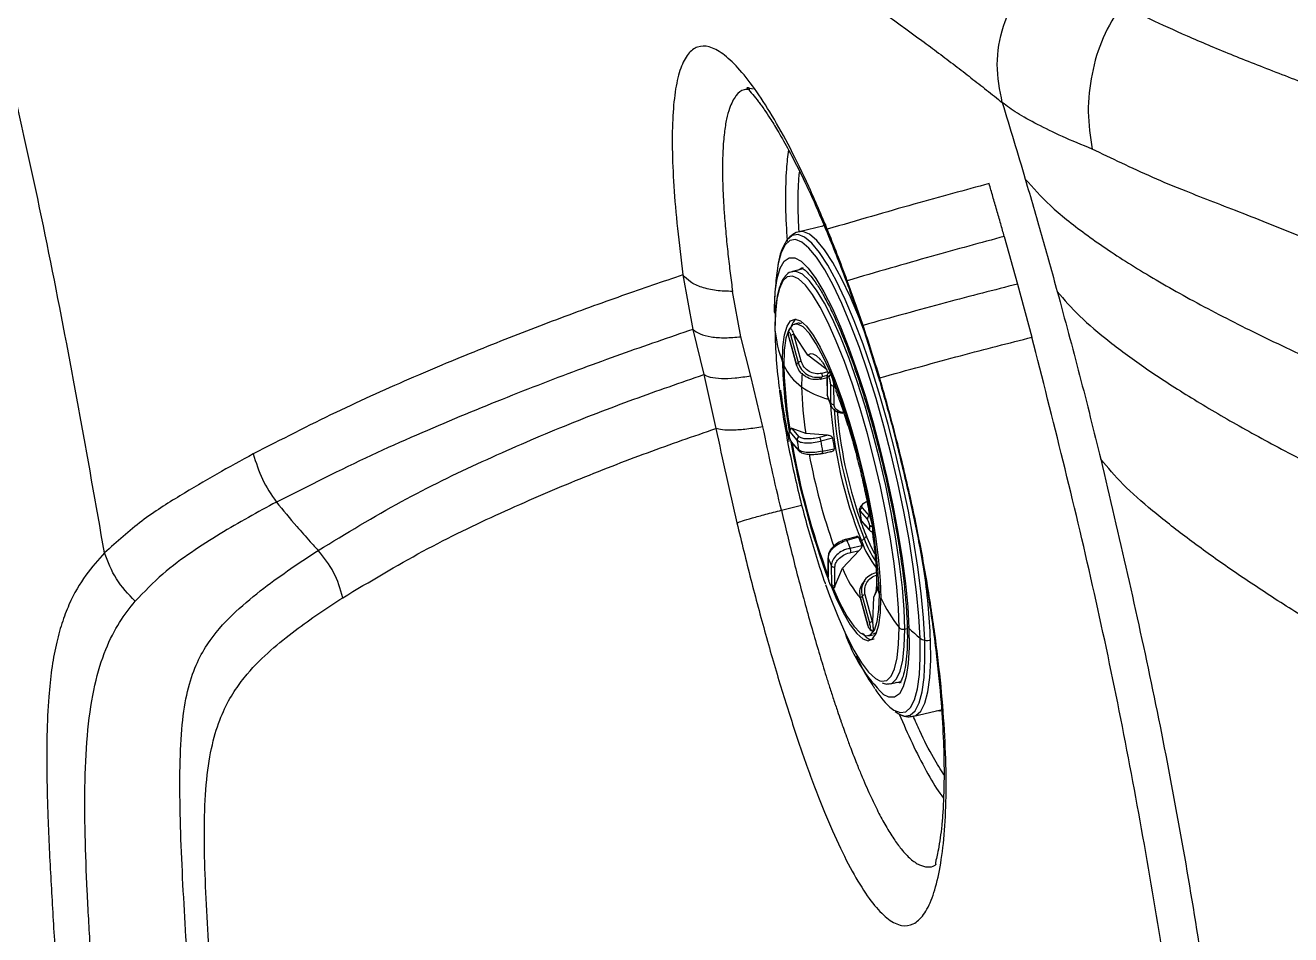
# Model space of a CAD drawing. Extents: x 939 to 1039, y 781 to 934.
# Drawn here: x 1025.26 to 1030.32, y 848.47 to 852.11 of the extents above; entities that cross this region are included whole.
import ezdxf

# ---------------------------------------------------------------- set-up
doc = ezdxf.new("R2010")
doc.units = 0
doc.header["$MEASUREMENT"] = 0
doc.layers.add('1', color=4, linetype='Continuous')

# ---------------------------------------------------------------- blocks, each defined once
blk = doc.blocks.new('Envoy')
at = {"layer": '1', "color": 3, "linetype": 'Continuous', "lineweight": 25}
for p, q in [((89.8023, 52.1347), (89.7021, 52.111)), ((89.7041, 52.1114), (89.7021, 52.111)), ((89.8089, 52.1403), (89.793, 52.1325)), ((89.8149, 52.1211), (89.8222, 52.0914)), ((90.5231, 52.0923), (90.5764, 51.9017)), ((89.718, 51.9631), (89.6758, 51.9523)), ((89.6968, 51.9576), (89.7119, 51.9657)), ((89.2373, 51.9387), (89.2772, 51.7204)), ((89.8995, 51.8933), (89.8948, 51.9154)), ((90.5764, 51.9017), (90.6338, 51.6894)), ((89.4692, 51.6911), (89.436, 51.8725)), ((89.9072, 51.8491), (89.9134, 51.8506)), ((89.7027, 51.7464), (89.684, 51.7417)), ((89.7033, 51.7434), (89.7133, 51.7465)), ((89.2772, 51.7204), (89.3204, 51.5393)), ((89.6601, 51.71), (89.6601, 51.7083)), ((89.6603, 51.7093), (89.6606, 51.7097)), ((89.6621, 51.719), (89.6618, 51.7186)), ((89.6686, 51.6952), (89.6981, 51.5876)), ((89.6821, 51.7005), (89.6797, 51.706)), ((89.6797, 51.706), (89.6813, 51.7004)), ((89.6813, 51.7004), (89.6821, 51.7005)), ((89.7108, 51.5928), (89.6813, 51.7004)), ((89.7367, 51.617), (89.6821, 51.7005)), ((89.9581, 51.7364), (89.9609, 51.7197)), ((89.5086, 51.5336), (89.4692, 51.6911)), ((89.6624, 51.6859), (89.6919, 51.5783)), ((89.692, 51.5787), (89.6626, 51.6863)), ((89.6352, 51.5907), (89.6409, 51.592)), ((89.8095, 51.5633), (89.7367, 51.617)), ((89.8159, 51.5502), (89.7923, 51.5445)), ((89.8298, 51.542), (89.8349, 51.5432)), ((89.3204, 51.5393), (89.3694, 51.324)), ((89.5573, 51.3302), (89.5086, 51.5336)), ((89.7875, 51.5213), (89.8142, 51.5275)), ((89.813, 51.5353), (89.7939, 51.5307)), ((89.8141, 51.5335), (89.8145, 51.4586)), ((89.8151, 51.456), (89.8147, 51.5309)), ((89.8205, 51.5298), (89.8211, 51.5284)), ((89.827, 51.5013), (89.8274, 51.4264)), ((89.8297, 51.5397), (89.8303, 51.5382)), ((89.8423, 51.4956), (89.8413, 51.4998)), ((89.8413, 51.4998), (89.8415, 51.4954)), ((89.8415, 51.4954), (89.8423, 51.4956)), ((89.8419, 51.4205), (89.8415, 51.4954)), ((89.8514, 51.4785), (89.8423, 51.4956)), ((90.025, 51.516), (90.0244, 51.5265)), ((89.819, 51.4434), (89.8151, 51.456)), ((89.662, 51.2981), (89.6623, 51.2962)), ((89.6627, 51.2954), (89.6624, 51.2973)), ((89.6645, 51.31), (89.6935, 51.2773)), ((89.6722, 51.3247), (89.6693, 51.3237)), ((89.6744, 51.3237), (89.6722, 51.3248)), ((89.6722, 51.3248), (89.6737, 51.3236)), ((89.6737, 51.3236), (89.6744, 51.3237)), ((89.7027, 51.2909), (89.6737, 51.3236)), ((89.7285, 51.3039), (89.6744, 51.3237)), ((89.8155, 51.2966), (89.7285, 51.3039)), ((89.8155, 51.2966), (89.7836, 51.2882)), ((89.6998, 51.2387), (89.6708, 51.2714)), ((89.6732, 51.2663), (89.7023, 51.2336)), ((89.8358, 51.2857), (89.7888, 51.2733)), ((89.7954, 51.2327), (89.8428, 51.2427)), ((90.0966, 51.2623), (90.095, 51.2596)), ((89.6311, 50.9966), (89.7122, 51.0175)), ((89.9441, 51.0022), (89.9434, 51.0002)), ((89.9459, 50.9933), (89.975, 50.9606)), ((89.9842, 50.9742), (89.9551, 51.0069)), ((89.9486, 50.9665), (89.9446, 50.9635)), ((89.9522, 50.9548), (89.9511, 50.9602)), ((89.9813, 50.9221), (89.9522, 50.9548)), ((89.9547, 50.9496), (89.9837, 50.9169)), ((89.9831, 50.9366), (89.9834, 50.9347)), ((89.9849, 50.9744), (89.9842, 50.9742)), ((89.9842, 50.9742), (89.9858, 50.9719)), ((89.9849, 50.9744), (89.9859, 50.9809)), ((89.9858, 50.9719), (89.9849, 50.9744)), ((89.9953, 50.9354), (89.9956, 50.9335)), ((89.9304, 50.8908), (89.8896, 50.8802)), ((89.9398, 50.8885), (89.8929, 50.8764)), ((89.876, 50.7651), (89.9417, 50.8354)), ((89.906, 50.8452), (89.9535, 50.8555)), ((89.9094, 50.8284), (89.9417, 50.8354)), ((89.8178, 50.8083), (89.8182, 50.7334)), ((89.8188, 50.7308), (89.8184, 50.8057)), ((89.8307, 50.776), (89.8311, 50.7011)), ((89.8456, 50.6953), (89.8452, 50.7702)), ((89.8464, 50.6955), (89.876, 50.7651)), ((89.8253, 50.7022), (89.8247, 50.7037)), ((89.8251, 50.7018), (89.8257, 50.7003)), ((89.8455, 50.6917), (89.8464, 50.6955)), ((89.8456, 50.6953), (89.8455, 50.6917)), ((89.8464, 50.6955), (89.8456, 50.6953)), ((90.0016, 50.649), (90.0236, 50.6976)), ((89.9476, 50.644), (89.9771, 50.5364)), ((89.9772, 50.5368), (89.9477, 50.6444)), ((89.9538, 50.6533), (89.9832, 50.5457)), ((89.9959, 50.5509), (89.9665, 50.6585)), ((89.9967, 50.551), (90.0016, 50.649)), ((89.9967, 50.551), (89.9959, 50.5509)), ((89.9959, 50.5509), (89.9974, 50.545)), ((89.9974, 50.545), (89.9967, 50.551)), ((89.9792, 50.4945), (89.998, 50.4986)), ((89.9855, 50.5228), (89.9852, 50.5223)), ((89.9955, 50.513), (89.9974, 50.5135)), ((90.0079, 50.5048), (89.9972, 50.5015)), ((89.9977, 50.5139), (89.9974, 50.5135)), ((90.1245, 50.5213), (90.1346, 50.5235)), ((90.0663, 50.3026), (90.1088, 50.3118)), ((90.0863, 50.1914), (90.0988, 50.1838)), ((90.1609, 50.1725), (90.2686, 50.1979)), ((90.1589, 50.172), (90.1609, 50.1725))]:
    blk.add_line(p, q, dxfattribs=at)
at = {"layer": '1', "color": 3, "linetype": 'Continuous', "lineweight": 25, "flags": 128}
for points in [[(90.205, 50.477), (90.1999, 50.5665), (90.1906, 50.6643), (90.1773, 50.7691), (90.1601, 50.8791), (90.1392, 50.993), (90.115, 51.1089), (90.0878, 51.2253), (90.058, 51.3403), (90.0261, 51.4524), (89.9925, 51.5599), (89.9577, 51.6612), (89.9222, 51.7549), (89.8866, 51.8395), (89.8513, 51.9139), (89.8169, 51.977), (89.7838, 52.0278), (89.7526, 52.0657), (89.7237, 52.0899), (89.6976, 52.1003), (89.6745, 52.0967), (89.6549, 52.079), (89.6536, 52.0772)], [(89.9072, 51.8491), (89.8717, 51.924), (89.8371, 51.9875), (89.8038, 52.0387), (89.7724, 52.0767), (89.7433, 52.1012), (89.7169, 52.1117), (89.7041, 52.1114)], [(90.1859, 50.4854), (90.181, 50.5733), (90.1718, 50.6694), (90.1587, 50.7723), (90.1418, 50.8804), (90.1213, 50.9922), (90.0975, 51.1061), (90.0708, 51.2204), (90.0416, 51.3334), (90.0102, 51.4435), (89.9772, 51.5491), (89.943, 51.6486), (89.9082, 51.7406), (89.8732, 51.8238), (89.8385, 51.8969), (89.8047, 51.9589), (89.7722, 52.0088), (89.7416, 52.0459), (89.7132, 52.0698), (89.6875, 52.08), (89.6649, 52.0764), (89.6456, 52.0591), (89.63, 52.0282), (89.6183, 51.9843), (89.6125, 51.946)], [(89.603, 51.7897), (89.6033, 51.8063), (89.6069, 51.8713), (89.6147, 51.9246), (89.6265, 51.9653), (89.6423, 51.9928), (89.6617, 52.0066), (89.6844, 52.0066), (89.71, 51.9928), (89.7383, 51.9653), (89.7687, 51.9246), (89.8007, 51.8713), (89.8338, 51.8063), (89.8675, 51.7306), (89.9014, 51.6454), (89.9348, 51.5521), (89.9672, 51.452), (89.9981, 51.3468), (90.027, 51.2382), (90.0535, 51.1278), (90.0772, 51.0175), (90.0976, 50.9089), (90.1145, 50.8037), (90.1275, 50.7036), (90.1366, 50.6103), (90.1415, 50.525)], [(90.1245, 50.5213), (90.122, 50.5996), (90.1151, 50.687), (90.1041, 50.7819), (90.0892, 50.8828), (90.0705, 50.9878), (90.0484, 51.0952), (90.0233, 51.2032), (89.9956, 51.3099), (89.9657, 51.4135), (89.9343, 51.5121), (89.9018, 51.6042), (89.8688, 51.6881), (89.8358, 51.7625), (89.8034, 51.826), (89.7722, 51.8775), (89.7427, 51.9162), (89.7154, 51.9414), (89.6908, 51.9527), (89.6762, 51.9524)], [(89.7177, 51.967), (89.7131, 51.9656), (89.7026, 51.9591)], [(89.6993, 51.9232), (89.6761, 51.9336), (89.6549, 51.9308), (89.6372, 51.9142), (89.6231, 51.8841), (89.613, 51.8409), (89.6071, 51.7855), (89.6053, 51.7187)], [(90.102, 50.5279), (90.0995, 50.6048), (90.0928, 50.6907), (90.082, 50.7839), (90.0673, 50.8829), (90.049, 50.9861), (90.0273, 51.0916), (90.0026, 51.1976), (89.9754, 51.3024), (89.9461, 51.4041), (89.9152, 51.501), (89.8833, 51.5914), (89.8508, 51.6738), (89.8185, 51.7468), (89.7867, 51.8092), (89.756, 51.8598), (89.727, 51.8978), (89.7002, 51.9225), (89.6993, 51.9232)], [(89.9517, 51.7419), (89.9431, 51.7639), (89.9072, 51.8491)], [(89.6352, 51.5907), (89.6371, 51.6505), (89.6433, 51.6984), (89.6537, 51.7334), (89.6682, 51.7546), (89.6863, 51.7617), (89.7076, 51.7543), (89.7318, 51.7327), (89.7582, 51.6974), (89.7862, 51.6492), (89.8153, 51.5891), (89.8447, 51.5185), (89.8739, 51.439), (89.9022, 51.3523), (89.9288, 51.2603), (89.9533, 51.1652), (89.9752, 51.069), (89.9938, 50.974), (90.0088, 50.8821), (90.0199, 50.7956), (90.0267, 50.7162), (90.0293, 50.6458)], [(89.8298, 51.542), (89.8, 51.6085), (89.7709, 51.6629), (89.7433, 51.7039), (89.7179, 51.7304), (89.6953, 51.7419), (89.6761, 51.7381), (89.6607, 51.719), (89.6495, 51.6851), (89.6429, 51.6372), (89.6408, 51.5765)], [(89.6624, 51.6859), (89.6624, 51.6859), (89.6626, 51.6863)], [(89.7894, 51.5975), (89.7866, 51.6008), (89.7722, 51.6145), (89.7589, 51.6218), (89.747, 51.6226), (89.7367, 51.617)], [(89.692, 51.5787), (89.6919, 51.5783), (89.6919, 51.5783)], [(89.8144, 51.5354), (89.8142, 51.5343), (89.8141, 51.5335)], [(89.8141, 51.5335), (89.8142, 51.5326), (89.8147, 51.5309)], [(89.8151, 51.456), (89.8146, 51.4577), (89.8145, 51.4586)], [(89.6627, 51.2954), (89.6624, 51.2961), (89.6623, 51.2962)], [(90.0053, 50.822), (89.9939, 50.8431), (89.9714, 50.8922)], [(89.9837, 50.9169), (89.9841, 50.9165), (89.9846, 50.916)], [(89.8188, 50.7308), (89.8183, 50.7324), (89.8182, 50.7334)], [(89.8078, 50.7), (89.824, 50.6552), (89.8565, 50.5728), (89.8888, 50.4998), (89.9206, 50.4374), (89.9513, 50.3868), (89.9803, 50.3488), (90.0071, 50.3241), (90.0244, 50.3148)], [(89.8251, 50.7018), (89.8249, 50.7024), (89.8247, 50.7037)], [(89.8268, 50.6996), (89.8262, 50.7001), (89.8261, 50.7003)], [(89.8271, 50.6994), (89.8492, 50.6473), (89.8783, 50.5872), (89.9063, 50.539), (89.9327, 50.5037), (89.9568, 50.4822), (89.9782, 50.4748), (89.9963, 50.4818), (90.0107, 50.5031), (90.0212, 50.538), (90.0274, 50.586), (90.0293, 50.6458)], [(89.8342, 50.6944), (89.8641, 50.6279), (89.8931, 50.5735), (89.9207, 50.5325), (89.9461, 50.5059), (89.9687, 50.4944), (89.9879, 50.4983), (90.0033, 50.5174), (90.0145, 50.5513), (90.0212, 50.5992), (90.0232, 50.6598)], [(89.9476, 50.644), (89.9476, 50.644), (89.9477, 50.6444)], [(89.9772, 50.5368), (89.977, 50.5364), (89.9774, 50.5361), (89.9774, 50.536)], [(90.0244, 50.3148), (90.0312, 50.313), (90.0524, 50.3158), (90.0701, 50.3324), (90.0842, 50.3625), (90.0943, 50.4057), (90.1002, 50.4611), (90.102, 50.5279)], [(90.1415, 50.525), (90.1421, 50.4493), (90.1385, 50.3843), (90.1307, 50.3311), (90.1189, 50.2904), (90.1031, 50.2628), (90.0837, 50.249), (90.061, 50.249), (90.039, 50.2602)], [(90.0658, 50.3025), (90.074, 50.3053), (90.092, 50.3222), (90.1063, 50.3529), (90.1166, 50.3968), (90.1227, 50.4533), (90.1245, 50.5213)], [(90.0753, 50.2009), (90.0806, 50.1973), (90.1063, 50.1871), (90.129, 50.1907), (90.1482, 50.208), (90.1638, 50.2389), (90.1756, 50.2828), (90.1832, 50.3391), (90.1867, 50.4069), (90.1859, 50.4854)], [(90.1029, 50.1807), (90.1239, 50.1733), (90.147, 50.177), (90.1666, 50.1946), (90.1825, 50.226), (90.1944, 50.2707), (90.2022, 50.328), (90.2057, 50.3971), (90.205, 50.477)], [(90.1609, 50.1725), (90.1694, 50.1755), (90.1891, 50.1933), (90.2051, 50.2249), (90.2171, 50.2699), (90.2249, 50.3276), (90.2285, 50.3971), (90.2277, 50.4775)], [(90.1049, 50.3069), (90.1023, 50.3064), (90.0875, 50.3072)], [(90.0933, 50.3084), (90.109, 50.3079), (90.1103, 50.3081)], [(90.2695, 50.1941), (90.2648, 50.1933), (90.2518, 50.194)]]:
    blk.add_lwpolyline(points, dxfattribs=at)
at = {"layer": '1', "color": 3, "linetype": 'Continuous', "lineweight": 25}
for centre, radius, start, end in [((89.7277, 51.7148), 0.06, 129.0542, 161.6215), ((90.1087, 51.7687), 0.5058, 185.6674, 200.6056), ((91.6507, 51.7507), 2.0456, 180.8954, 187.5965), ((89.6712, 51.7123), 0.0113, 146.0877, 195.5256), ((89.6713, 51.7127), 0.0111, 113.873, 195.8365), ((89.6864, 51.6695), 0.0313, 99.387, 124.6513), ((91.5504, 51.6357), 1.9157, 181.3471, 189.7218), ((89.7159, 51.5619), 0.0313, 99.3759, 124.6669), ((89.837, 51.6673), 0.2162, 204.8201, 234.6551), ((91.4878, 51.6201), 1.8474, 181.3515, 189.2725), ((89.7316, 51.5583), 0.0445, 138.8287, 152.7285), ((90.2446, 51.4972), 0.5326, 174.7507, 180.6781), ((87.3448, 50.5351), 2.6813, 2.6667, 22.0564), ((91.0741, 51.5167), 1.3623, 181.0832, 188.985), ((89.8946, 51.7451), 0.313, 234.3044, 255.8595), ((89.8212, 51.5053), 0.0374, 137.0424, 154.527), ((89.8328, 51.5276), 0.0125, 104.354, 169.7344), ((89.8334, 51.5262), 0.0125, 104.3553, 169.7331), ((89.838, 51.5077), 0.0127, 210.1176, 285.9514), ((93.49, 52.0159), 3.9001, 187.9421, 190.9932), ((88.7518, 50.9952), 1.1588, 21.8435, 23.4304), ((89.8384, 51.4328), 0.0127, 210.1532, 285.9326), ((91.5968, 51.5339), 1.7727, 183.7442, 201.8226), ((91.5903, 51.5334), 1.7534, 184.3046, 201.7626), ((91.536, 51.5206), 1.6861, 184.3038, 199.2923), ((89.6635, 51.2983), 0.0015, 146.4923, 222.5481), ((89.6767, 51.3116), 0.0123, 104.3163, 187.5803), ((89.7058, 51.2789), 0.0123, 104.2833, 187.5861), ((92.6612, 51.7888), 3.0365, 189.705, 200.6985), ((89.6809, 51.273), 0.0102, 189.0509, 221.5013), ((92.5595, 51.7633), 2.9282, 189.7881, 200.5101), ((91.8146, 51.6042), 2.1461, 188.7627, 189.805), ((89.71, 51.2403), 0.0102, 189.0385, 221.5137), ((91.515, 51.5348), 1.7459, 188.6142, 189.9652), ((91.6143, 51.5544), 1.7987, 188.5918, 189.9788), ((92.1157, 51.6589), 2.4134, 190.4501, 199.5425), ((89.9582, 50.9949), 0.0123, 104.2989, 187.5682), ((87.9254, 50.6432), 2.0506, 8.7383, 9.8291), ((91.0742, 51.3487), 1.1935, 198.8268, 202.4852), ((89.9624, 50.9564), 0.0102, 189.0509, 221.5013), ((89.9872, 50.9622), 0.0123, 104.2993, 187.5701), ((89.9906, 50.9511), 0.0163, 242.4505, 286.5963), ((89.9909, 50.9492), 0.0163, 242.4442, 286.5972), ((90.8462, 51.2472), 0.9748, 201.5881, 203.6922), ((89.8573, 51.0059), 0.1612, 305.6352, 310.4513), ((89.8683, 50.993), 0.1443, 310.4507, 315.6537), ((90.4064, 51.0535), 0.476, 200.9581, 213.1822), ((89.9915, 50.9237), 0.0103, 189.1444, 221.4078), ((90.7981, 51.2357), 0.9739, 201.6462, 203.6373), ((90.3418, 51.0182), 0.416, 200.1435, 217.2037), ((89.8246, 50.8083), 0.00677, 164.3844, 202.9529), ((90.9033, 51.2409), 1.1689, 201.8581, 203.4313), ((89.8417, 50.7824), 0.0127, 210.1171, 285.9559), ((90.237, 50.8993), 0.3852, 200.3931, 221.6298), ((87.4391, 50.3609), 2.7911, 2.3942, 8.2445), ((89.8302, 50.7022), 0.00486, 179.9822, 223.9362), ((89.8421, 50.7075), 0.0127, 210.1391, 285.9467), ((90.1766, 50.7208), 0.1651, 180.5725, 201.6716), ((89.9141, 50.6737), 0.0446, 318.8627, 332.7394), ((89.9716, 50.6275), 0.0314, 99.4023, 124.6359), ((89.8901, 50.6982), 0.1219, 336.215, 346.5188), ((90.5654, 50.895), 0.5912, 204.9279, 218.3845), ((90.001, 50.52), 0.0313, 99.3711, 124.6671), ((90.1188, 50.5433), 0.0228, 222.669, 284.5409), ((90.1564, 50.5415), 0.0222, 183.0651, 227.8122), ((90.4716, 50.6999), 0.6168, 198.3778, 225.4663), ((89.9968, 50.5256), 0.0121, 195.5678, 272.7072), ((89.9971, 50.526), 0.0121, 195.5912, 272.6838), ((90.6175, 51.0141), 0.6825, 225.7719, 230.7736), ((90.2121, 50.519), 0.0426, 232.0725, 260.3464), ((90.2151, 50.5313), 0.0552, 259.477, 283.2356), ((90.2762, 50.4446), 0.3159, 211.1299, 230.4932)]:
    blk.add_arc(centre, radius, start, end, dxfattribs=at)
for points, knots in [([(86.923, 50.8262), (86.8544, 51.2148), (86.7171, 51.9933), (86.4549, 53.1488), (86.1543, 54.2969), (85.9159, 55.0497), (85.7965, 55.4269)], [0, 0, 0, 0, 0.248632, 0.498064, 0.74847, 1, 1, 1, 1]), ([(90.5149, 52.6277), (90.505, 52.6784), (90.4854, 52.7798), (90.5135, 52.935), (90.5797, 53.079), (90.6544, 53.1522), (90.6917, 53.1888)], [0, 0, 0, 0, 0.250002, 0.499999, 0.749999, 1, 1, 1, 1]), ([(89.8347, 53.1309), (89.9572, 53.0453), (90.1041, 52.9426), (90.2606, 52.8259), (90.3261, 52.7763), (90.3899, 52.727), (90.453, 52.6777), (90.494, 52.6446), (90.5149, 52.6277)], [0, 0, 0, 0, 0.49979, 0.599448, 0.698966, 0.798333, 0.89752, 1, 1, 1, 1]), ([(90.9909, 53.0199), (90.9649, 52.9768), (90.9129, 52.8906), (90.8696, 52.7431), (90.8525, 52.5905), (90.8672, 52.4912), (90.8746, 52.4415)], [0, 0, 0, 0, 0.2499994, 0.5000002, 0.7499997, 1, 1, 1, 1]), ([(90.9909, 53.0199), (91.0278, 53.0013), (91.1021, 52.9639), (91.2502, 52.8956), (91.4232, 52.8228), (91.6165, 52.7469), (91.8204, 52.6691), (91.9626, 52.6131), (92.0326, 52.5856)], [0, 0, 0, 0, 0.1695, 0.341357, 0.513461, 0.681402, 0.843138, 1, 1, 1, 1]), ([(89.8149, 52.1211), (89.7903, 52.1792), (89.741, 52.2957), (89.6666, 52.4475), (89.5935, 52.5796), (89.5229, 52.688), (89.4565, 52.7711), (89.3956, 52.8272), (89.3413, 52.8553), (89.2946, 52.855), (89.2563, 52.8262), (89.2269, 52.7697), (89.2066, 52.6867), (89.1955, 52.5787), (89.1932, 52.4479), (89.1996, 52.296), (89.2137, 52.127), (89.2295, 52.0014), (89.2373, 51.9387)], [0, 0, 0, 0, 0.062135, 0.124529, 0.187156, 0.249973, 0.31293, 0.375971, 0.439037, 0.502056, 0.564964, 0.627716, 0.69028, 0.752634, 0.814769, 0.876694, 0.938428, 1, 1, 1, 1]), ([(89.5048, 52.6797), (89.497, 52.6803), (89.4756, 52.6821), (89.4479, 52.6576), (89.4255, 52.6152), (89.4111, 52.5622), (89.4021, 52.5066), (89.3977, 52.4524), (89.3959, 52.4063), (89.3954, 52.3728), (89.3956, 52.3297), (89.3969, 52.2804), (89.3993, 52.2317), (89.4013, 52.2008), (89.4032, 52.1736), (89.4054, 52.1448), (89.409, 52.1034), (89.413, 52.0626), (89.4172, 52.0226), (89.4217, 51.9835), (89.4263, 51.9455), (89.431, 51.9087), (89.4343, 51.8844), (89.436, 51.8725)], [0, 0, 0, 0, 0.065386, 0.180324, 0.300698, 0.3719, 0.450002, 0.53498, 0.564924, 0.599209, 0.637831, 0.690895, 0.734771, 0.764391, 0.768041, 0.801623, 0.833892, 0.864849, 0.894494, 0.922831, 0.94986, 0.975583, 1, 1, 1, 1]), ([(89.5185, 52.681), (89.5089, 52.6837), (89.4903, 52.689), (89.4932, 52.6864), (89.5139, 52.6642), (89.5342, 52.6389), (89.5506, 52.6168), (89.5659, 52.5952), (89.5877, 52.5625), (89.6181, 52.5134), (89.6576, 52.444), (89.7064, 52.3497), (89.7622, 52.232), (89.8015, 52.1376), (89.8214, 52.0898)], [0, 0, 0, 0, 0.113738, 0.220199, 0.318398, 0.395951, 0.425607, 0.459354, 0.509793, 0.577012, 0.66103, 0.76183, 0.879358, 1, 1, 1, 1]), ([(90.5149, 52.6277), (90.5304, 52.5768), (90.5616, 52.4751), (90.5918, 52.373), (90.6069, 52.322)], [0, 0, 0, 0, 0.500266, 1, 1, 1, 1]), ([(90.8746, 52.4415), (90.8338, 52.4585), (90.7523, 52.4925), (90.6531, 52.5407), (90.5707, 52.5865), (90.5335, 52.6139), (90.5149, 52.6277)], [0, 0, 0, 0, 0.248988, 0.498099, 0.748928, 1, 1, 1, 1]), ([(89.6593, 52.4391), (89.6561, 52.4142), (89.6489, 52.3578), (89.647, 52.244), (89.6488, 52.1457), (89.6538, 52.0833), (89.6547, 52.0725)], [0, 0, 0, 0, 0.2622, 0.595847, 0.929496, 1, 1, 1, 1]), ([(91.7418, 52.078), (91.6524, 52.1143), (91.4782, 52.1851), (91.274, 52.2626), (91.1153, 52.3281), (90.9885, 52.3871), (90.9132, 52.4231), (90.8746, 52.4415)], [0, 0, 0, 0, 0.263211, 0.512686, 0.672013, 0.831985, 1, 1, 1, 1]), ([(89.7032, 52.3545), (89.7021, 52.3451), (89.6973, 52.3047), (89.6958, 52.2241), (89.6989, 52.1454), (89.7003, 52.1116)], [0, 0, 0, 0, 0.146138, 0.63353, 1, 1, 1, 1]), ([(90.4622, 52.3037), (90.3654, 52.2776), (90.172, 52.2254), (89.9339, 52.1559), (89.8149, 52.1211)], [0, 0, 0, 0, 0.5000819, 1, 1, 1, 1]), ([(90.4929, 52.198), (90.4876, 52.2163), (90.4774, 52.2515), (90.4671, 52.2867), (90.4622, 52.3037)], [0, 0, 0, 0, 0.518743, 1, 1, 1, 1]), ([(90.6069, 52.322), (90.638, 52.287), (90.7001, 52.2168), (90.8415, 52.1037), (91.0144, 51.9863), (91.2196, 51.8653), (91.4533, 51.7417), (91.7134, 51.6164), (91.9977, 51.4902), (92.304, 51.3638), (92.6303, 51.238), (92.9745, 51.1136), (93.3344, 50.9914), (93.7077, 50.8722), (94.092, 50.7569), (94.4852, 50.6464), (94.8848, 50.5408), (95.1544, 50.4757), (95.2891, 50.4432)], [0, 0, 0, 0, 0.062312, 0.124675, 0.187068, 0.249456, 0.311834, 0.374256, 0.43679, 0.499422, 0.562092, 0.624825, 0.687543, 0.750244, 0.812816, 0.875236, 0.937646, 1, 1, 1, 1]), ([(90.6069, 52.322), (90.6287, 52.2472), (90.6724, 52.0974), (90.7141, 51.947), (90.7349, 51.8719)], [0, 0, 0, 0, 0.5, 1, 1, 1, 1]), ([(90.5231, 52.0923), (90.5183, 52.1093), (90.5083, 52.1445), (90.4981, 52.1797), (90.4929, 52.198)], [0, 0, 0, 0, 0.481246, 1, 1, 1, 1]), ([(89.7062, 52.1107), (89.7032, 52.1105), (89.69, 52.1096), (89.6698, 52.0956), (89.6553, 52.0824), (89.6505, 52.0732), (89.6505, 52.0731)], [0, 0, 0, 0, 0.126492, 0.558464, 0.993965, 1, 1, 1, 1]), ([(89.8948, 51.9154), (89.8815, 51.9508), (89.855, 52.0215), (89.8282, 52.0879), (89.8149, 52.1211)], [0, 0, 0, 0, 0.500362, 1, 1, 1, 1]), ([(89.6505, 52.0731), (89.6448, 52.0632), (89.6322, 52.0414), (89.6207, 52.0024), (89.616, 51.9683), (89.6139, 51.9531)], [0, 0, 0, 0, 0.3131823, 0.692674, 1, 1, 1, 1]), ([(89.8206, 52.0921), (89.8337, 52.0598), (89.8598, 51.9951), (89.8856, 51.9261), (89.8986, 51.8916)], [0, 0, 0, 0, 0.499486, 1, 1, 1, 1]), ([(90.5231, 52.0923), (90.4289, 52.0669), (90.2404, 52.016), (90.0101, 51.949), (89.8948, 51.9154)], [0, 0, 0, 0, 0.499667, 1, 1, 1, 1]), ([(89.6132, 51.9455), (89.6115, 51.9321), (89.6056, 51.8857), (89.6027, 51.8328), (89.6035, 51.7924), (89.6036, 51.7848)], [0, 0, 0, 0, 0.247374, 0.858036, 1, 1, 1, 1]), ([(89.6767, 51.9512), (89.674, 51.9509), (89.6628, 51.9496), (89.647, 51.9356), (89.6311, 51.912), (89.6189, 51.8771), (89.6102, 51.8299), (89.6057, 51.7767), (89.6054, 51.7369), (89.6053, 51.7197)], [0, 0, 0, 0, 0.045708, 0.186254, 0.332747, 0.50391, 0.686109, 0.86506, 1, 1, 1, 1]), ([(89.711, 51.9656), (89.711, 51.9656), (89.7103, 51.9655), (89.7147, 51.9652), (89.7288, 51.9554), (89.7488, 51.9346), (89.7722, 51.9029), (89.7986, 51.8597), (89.8271, 51.8053), (89.857, 51.7406), (89.8875, 51.6666), (89.9181, 51.5845), (89.9482, 51.4957), (89.9774, 51.4015), (90.0052, 51.3033), (90.0311, 51.2025), (90.0549, 51.1006), (90.076, 50.9991), (90.0944, 50.8994), (90.1095, 50.8031), (90.1214, 50.7116), (90.1296, 50.6278), (90.133, 50.5722), (90.1341, 50.5447), (90.1342, 50.5403)], [0, 0, 0, 0, 0.001277, 0.043749, 0.088708, 0.133044, 0.179368, 0.227581, 0.277058, 0.327311, 0.378033, 0.429041, 0.480229, 0.531531, 0.582905, 0.634321, 0.685759, 0.737199, 0.788618, 0.839996, 0.891309, 0.94252, 0.990715, 1, 1, 1, 1]), ([(89.2373, 51.9387), (89.1566, 51.9112), (88.9952, 51.8564), (88.7336, 51.7612), (88.4569, 51.6544), (88.1625, 51.5318), (87.8518, 51.3933), (87.6292, 51.279), (87.518, 51.2219)], [0, 0, 0, 0, 0.166732, 0.333447, 0.500152, 0.666883, 0.833465, 1, 1, 1, 1]), ([(89.436, 51.8725), (89.4137, 51.873), (89.3692, 51.8739), (89.3113, 51.8876), (89.2641, 51.9089), (89.2462, 51.9287), (89.2373, 51.9387)], [0, 0, 0, 0, 0.250003, 0.5, 0.75, 1, 1, 1, 1]), ([(89.9581, 51.7364), (89.9478, 51.7667), (89.927, 51.8275), (89.9056, 51.886), (89.8948, 51.9154)], [0, 0, 0, 0, 0.49799, 1, 1, 1, 1]), ([(90.5764, 51.9017), (90.4832, 51.878), (90.2969, 51.8305), (90.071, 51.7678), (89.9581, 51.7364)], [0, 0, 0, 0, 0.500063, 1, 1, 1, 1]), ([(89.8977, 51.8938), (89.9083, 51.8651), (89.9293, 51.8078), (89.9496, 51.7481), (89.9597, 51.7184)], [0, 0, 0, 0, 0.501942, 1, 1, 1, 1]), ([(90.7349, 51.8719), (90.7651, 51.7603), (90.8255, 51.5372), (90.8813, 51.3129), (90.9092, 51.2008)], [0, 0, 0, 0, 0.5, 1, 1, 1, 1]), ([(90.7349, 51.8719), (90.7628, 51.8395), (90.8187, 51.7746), (90.9416, 51.6709), (91.0878, 51.5638), (91.2575, 51.4537), (91.4475, 51.3414), (91.6566, 51.2273), (91.8846, 51.1117), (92.1327, 50.9949), (92.4038, 50.8773), (92.7018, 50.7601), (93.0273, 50.645), (93.3741, 50.5341), (93.7336, 50.4276), (94.1002, 50.3254), (94.4708, 50.2267), (94.7199, 50.1636), (94.8444, 50.1321)], [0, 0, 0, 0, 0.062304, 0.124658, 0.187045, 0.249433, 0.311811, 0.374193, 0.436666, 0.499226, 0.561863, 0.62451, 0.687213, 0.749898, 0.812587, 0.875167, 0.937599, 1, 1, 1, 1]), ([(89.2772, 51.7204), (89.1819, 51.6878), (88.9914, 51.6226), (88.6802, 51.5073), (88.3484, 51.3746), (87.9952, 51.2228), (87.7387, 51.0939), (87.6105, 51.0294)], [0, 0, 0, 0, 0.2000789, 0.4001293, 0.6001914, 0.8001853, 1, 1, 1, 1]), ([(89.2772, 51.7204), (89.2858, 51.7138), (89.3031, 51.7008), (89.3487, 51.6897), (89.4045, 51.6853), (89.4476, 51.6892), (89.4692, 51.6911)], [0, 0, 0, 0, 0.25, 0.5, 0.750002, 1, 1, 1, 1]), ([(89.6626, 51.6863), (89.6619, 51.6891), (89.6605, 51.6948), (89.6596, 51.7021), (89.6595, 51.7071), (89.66, 51.7085), (89.6603, 51.7093)], [0, 0, 0, 0, 0.279491, 0.559007, 0.779418, 1, 1, 1, 1]), ([(89.6606, 51.7097), (89.6611, 51.71), (89.6622, 51.7105), (89.6645, 51.7069), (89.6667, 51.7015), (89.668, 51.6973), (89.6686, 51.6952)], [0, 0, 0, 0, 0.279642, 0.559216, 0.779587, 1, 1, 1, 1]), ([(89.6797, 51.706), (89.6783, 51.7089), (89.6755, 51.7148), (89.6718, 51.7208), (89.6687, 51.7242), (89.6674, 51.7233), (89.6668, 51.7229)], [0, 0, 0, 0, 0.246632, 0.499377, 0.752618, 1, 1, 1, 1]), ([(90.0244, 51.5265), (90.0137, 51.562), (89.9924, 51.6331), (89.9696, 51.7019), (89.9581, 51.7364)], [0, 0, 0, 0, 0.499306, 1, 1, 1, 1]), ([(89.9591, 51.7204), (89.9702, 51.6866), (89.9926, 51.619), (90.0135, 51.5492), (90.0239, 51.5144)], [0, 0, 0, 0, 0.500632, 1, 1, 1, 1]), ([(90.0244, 51.5265), (90.1354, 51.5574), (90.3576, 51.619), (90.5418, 51.6659), (90.6338, 51.6894)], [0, 0, 0, 0, 0.499938, 1, 1, 1, 1]), ([(90.6338, 39.4842), (90.7177, 39.8149), (90.8855, 40.4771), (91.085, 41.484), (91.2446, 42.5005), (91.3591, 43.5259), (91.4284, 44.557), (91.4514, 45.5909), (91.4281, 46.624), (91.3586, 47.6534), (91.2441, 48.6766), (91.0847, 49.6913), (90.8854, 50.6971), (90.7176, 51.3588), (90.6338, 51.6894)], [0, 0, 0, 0, 0.082893, 0.165977, 0.249302, 0.33286, 0.416585, 0.500355, 0.584053, 0.667606, 0.750973, 0.834144, 0.917137, 1, 1, 1, 1]), ([(89.7923, 51.5445), (89.7837, 51.5435), (89.7663, 51.5414), (89.7411, 51.551), (89.7205, 51.5685), (89.714, 51.5847), (89.7108, 51.5928)], [0, 0, 0, 0, 0.249797, 0.500224, 0.750483, 1, 1, 1, 1]), ([(89.7909, 51.5958), (89.7911, 51.5955), (89.7916, 51.5948), (89.7991, 51.5829), (89.8087, 51.5657), (89.8166, 51.5489), (89.8196, 51.5424)], [0, 0, 0, 0, 0.205826, 0.486955, 0.80224, 1, 1, 1, 1]), ([(89.7875, 51.5213), (89.7774, 51.5202), (89.7572, 51.518), (89.7276, 51.5295), (89.7034, 51.5501), (89.6958, 51.5692), (89.692, 51.5787)], [0, 0, 0, 0, 0.249991, 0.499979, 0.749972, 1, 1, 1, 1]), ([(89.6981, 51.5876), (89.7019, 51.5781), (89.7095, 51.559), (89.7336, 51.5384), (89.7633, 51.5269), (89.7837, 51.5295), (89.7939, 51.5307)], [0, 0, 0, 0, 0.2500283, 0.5000255, 0.7499887, 1, 1, 1, 1]), ([(89.7923, 51.5445), (89.7925, 51.5438), (89.7929, 51.5422), (89.7936, 51.5392), (89.7941, 51.5356), (89.7943, 51.5328), (89.7942, 51.5313), (89.794, 51.5309), (89.7939, 51.5307)], [0, 0, 0, 0, 0.124735, 0.249306, 0.500025, 0.750664, 0.87527, 1, 1, 1, 1]), ([(89.8174, 51.5442), (89.8167, 51.5431), (89.8152, 51.5406), (89.8147, 51.5372), (89.8144, 51.5354)], [0, 0, 0, 0, 0.445841, 1, 1, 1, 1]), ([(89.8247, 51.55), (89.8235, 51.5496), (89.821, 51.5488), (89.8185, 51.5465), (89.8175, 51.5446), (89.8174, 51.5442)], [0, 0, 0, 0, 0.450589, 0.899634, 1, 1, 1, 1]), ([(89.8297, 51.5397), (89.8286, 51.542), (89.8265, 51.5466), (89.8241, 51.5497), (89.8233, 51.5493), (89.823, 51.5491)], [0, 0, 0, 0, 0.371413, 0.751586, 1, 1, 1, 1]), ([(87.778, 50.8364), (87.8896, 50.904), (88.1129, 51.0393), (88.4362, 51.1952), (88.7466, 51.3294), (89.0434, 51.4438), (89.2281, 51.5075), (89.3204, 51.5393)], [0, 0, 0, 0, 0.199481, 0.399332, 0.599556, 0.799775, 1, 1, 1, 1]), ([(89.5086, 51.5336), (89.4872, 51.5303), (89.4443, 51.5236), (89.3892, 51.5221), (89.3447, 51.5267), (89.3285, 51.5351), (89.3204, 51.5393)], [0, 0, 0, 0, 0.249995, 0.500001, 0.75, 1, 1, 1, 1]), ([(89.7841, 51.5245), (89.7845, 51.5238), (89.7852, 51.5223), (89.7861, 51.5211), (89.787, 51.5207), (89.7873, 51.5211), (89.7875, 51.5213)], [0, 0, 0, 0, 0.2594873, 0.5189823, 0.7683858, 1, 1, 1, 1]), ([(89.8147, 51.5309), (89.8148, 51.5325), (89.815, 51.5358), (89.8165, 51.5363), (89.8184, 51.5343), (89.8198, 51.5313), (89.8205, 51.5298)], [0, 0, 0, 0, 0.279491, 0.558988, 0.779394, 1, 1, 1, 1]), ([(89.8211, 51.5284), (89.8219, 51.5261), (89.8237, 51.5214), (89.8256, 51.5133), (89.8268, 51.5063), (89.8269, 51.5029), (89.827, 51.5013)], [0, 0, 0, 0, 0.279653, 0.559241, 0.779584, 1, 1, 1, 1]), ([(89.8413, 51.4998), (89.8407, 51.5028), (89.8393, 51.5087), (89.8366, 51.5193), (89.8335, 51.5298), (89.8313, 51.5355), (89.8303, 51.5382)], [0, 0, 0, 0, 0.246576, 0.499356, 0.7526, 1, 1, 1, 1]), ([(90.0231, 51.5171), (90.0353, 51.4746), (90.0599, 51.3895), (90.0823, 51.3026), (90.0935, 51.2592)], [0, 0, 0, 0, 0.500058, 1, 1, 1, 1]), ([(90.0966, 51.2623), (90.0851, 51.3068), (90.0621, 51.3958), (90.0369, 51.4829), (90.0244, 51.5265)], [0, 0, 0, 0, 0.499922, 1, 1, 1, 1]), ([(89.6235, 51.4774), (89.6237, 51.4751), (89.6281, 51.4354), (89.6405, 51.3569), (89.6606, 51.2437), (89.6841, 51.1323), (89.7103, 51.0226), (89.7392, 50.9143), (89.7714, 50.808), (89.794, 50.7372), (89.8066, 50.7033), (89.8068, 50.7028)], [0, 0, 0, 0, 0.00926, 0.159952, 0.302747, 0.441585, 0.578871, 0.71635, 0.855247, 0.997632, 1, 1, 1, 1]), ([(89.8164, 51.446), (89.8202, 51.4372), (89.8251, 51.4259), (89.83, 51.4136), (89.8311, 51.4109)], [0, 0, 0, 0, 0.779136, 1, 1, 1, 1]), ([(89.8479, 51.4769), (89.8539, 51.4614), (89.8672, 51.4272), (89.8883, 51.3653), (89.9102, 51.2943), (89.9314, 51.218), (89.9512, 51.1387), (89.9684, 51.0593), (89.9793, 51.0059), (89.9832, 50.9808), (89.9832, 50.9806)], [0, 0, 0, 0, 0.118107, 0.259212, 0.404184, 0.551611, 0.700434, 0.84981, 0.998857, 1, 1, 1, 1]), ([(89.8274, 51.4264), (89.8279, 51.4194), (89.8284, 51.4111), (89.8353, 51.406), (89.8365, 51.4052)], [0, 0, 0, 0, 0.834006, 1, 1, 1, 1]), ([(89.8309, 51.412), (89.8342, 51.4071), (89.8409, 51.3975), (89.8576, 51.3884), (89.871, 51.3866), (89.8768, 51.3858)], [0, 0, 0, 0, 0.362115, 0.720471, 1, 1, 1, 1]), ([(89.8848, 51.3884), (89.8838, 51.3883), (89.8745, 51.3874), (89.86, 51.3927), (89.8449, 51.4037), (89.8429, 51.4149), (89.8419, 51.4205)], [0, 0, 0, 0, 0.037404, 0.358717, 0.679842, 1, 1, 1, 1]), ([(87.8765, 50.647), (87.984, 50.7113), (88.1991, 50.84), (88.51, 50.9891), (88.81, 51.1186), (89.0983, 51.23), (89.279, 51.2927), (89.3694, 51.324)], [0, 0, 0, 0, 0.199489, 0.399326, 0.599552, 0.799773, 1, 1, 1, 1]), ([(89.5573, 51.3302), (89.5353, 51.3269), (89.4913, 51.3204), (89.4357, 51.3165), (89.3917, 51.3171), (89.3769, 51.3217), (89.3694, 51.324)], [0, 0, 0, 0, 0.249994, 0.499998, 0.749997, 1, 1, 1, 1]), ([(89.3694, 51.324), (89.3826, 51.2612), (89.4089, 51.1355), (89.4384, 51.0093), (89.4531, 50.9462)], [0, 0, 0, 0, 0.500003, 1, 1, 1, 1]), ([(89.6311, 50.9966), (89.6181, 51.0525), (89.5922, 51.164), (89.5689, 51.2749), (89.5573, 51.3302)], [0, 0, 0, 0, 0.501219, 1, 1, 1, 1]), ([(89.6624, 51.2973), (89.6621, 51.2999), (89.6614, 51.3051), (89.6618, 51.3096), (89.6628, 51.3113), (89.6639, 51.3104), (89.6645, 51.31)], [0, 0, 0, 0, 0.2796572, 0.5592372, 0.7796045, 1, 1, 1, 1]), ([(89.6708, 51.2714), (89.67, 51.2726), (89.6684, 51.275), (89.6659, 51.2817), (89.6639, 51.2889), (89.6631, 51.2933), (89.6627, 51.2954)], [0, 0, 0, 0, 0.279486, 0.559021, 0.779435, 1, 1, 1, 1]), ([(89.6703, 51.3239), (89.6691, 51.3228), (89.6667, 51.3205), (89.6643, 51.3155), (89.6636, 51.3118), (89.6634, 51.3106)], [0, 0, 0, 0, 0.409837, 0.814367, 1, 1, 1, 1]), ([(89.7836, 51.2882), (89.775, 51.2863), (89.7577, 51.2825), (89.7327, 51.2815), (89.7123, 51.284), (89.7059, 51.2886), (89.7027, 51.2909)], [0, 0, 0, 0, 0.249846, 0.500249, 0.75049, 1, 1, 1, 1]), ([(89.7836, 51.2882), (89.7838, 51.2879), (89.7842, 51.2874), (89.7851, 51.2855), (89.7864, 51.2824), (89.7876, 51.2786), (89.7883, 51.2755), (89.7886, 51.2741), (89.7888, 51.2733)], [0, 0, 0, 0, 0.1246925, 0.2492925, 0.4999918, 0.750655, 0.8752932, 1, 1, 1, 1]), ([(89.8358, 51.2857), (89.8356, 51.2864), (89.8353, 51.2879), (89.8337, 51.29), (89.8316, 51.2919), (89.8279, 51.2941), (89.8223, 51.2962), (89.8178, 51.2965), (89.8155, 51.2966)], [0, 0, 0, 0, 0.094214, 0.19049, 0.298294, 0.424459, 0.701633, 1, 1, 1, 1]), ([(89.4531, 50.9462), (89.4715, 50.8705), (89.5082, 50.7192), (89.5675, 50.4988), (89.6289, 50.2877), (89.692, 50.0897), (89.756, 49.9084), (89.82, 49.747), (89.8834, 49.6085), (89.9452, 49.4957), (90.0047, 49.4107), (90.0609, 49.3553), (90.1129, 49.3306), (90.1599, 49.3369), (90.201, 49.374), (90.2353, 49.4413), (90.262, 49.5372), (90.2806, 49.6599), (90.2904, 49.8071), (90.2909, 49.976), (90.2819, 50.1637), (90.2633, 50.3668), (90.2352, 50.582), (90.1978, 50.8055), (90.1521, 51.0339), (90.1151, 51.1861), (90.0966, 51.2623)], [0, 0, 0, 0, 0.041373, 0.082792, 0.124275, 0.165835, 0.20748, 0.249203, 0.290998, 0.332849, 0.374741, 0.416649, 0.45855, 0.50043, 0.542277, 0.584083, 0.625838, 0.667542, 0.709197, 0.750807, 0.79238, 0.833922, 0.875444, 0.916958, 0.958473, 1, 1, 1, 1]), ([(89.6696, 51.2734), (89.67, 51.2724), (89.6707, 51.2707), (89.6713, 51.2696), (89.6716, 51.2691)], [0, 0, 0, 0, 0.573703, 1, 1, 1, 1]), ([(89.6935, 51.2773), (89.6973, 51.2745), (89.7049, 51.2691), (89.729, 51.2657), (89.7584, 51.2665), (89.7787, 51.2711), (89.7888, 51.2733)], [0, 0, 0, 0, 0.250026, 0.500041, 0.750026, 1, 1, 1, 1]), ([(89.7954, 51.2327), (89.7852, 51.231), (89.7648, 51.2276), (89.7352, 51.2272), (89.7112, 51.2306), (89.7036, 51.236), (89.6998, 51.2387)], [0, 0, 0, 0, 0.249985, 0.499977, 0.749983, 1, 1, 1, 1]), ([(89.8262, 51.2312), (89.8284, 51.2313), (89.8329, 51.2315), (89.8377, 51.2337), (89.8407, 51.2361), (89.8422, 51.2381), (89.843, 51.2404), (89.8429, 51.2419), (89.8428, 51.2427)], [0, 0, 0, 0, 0.298198, 0.57507, 0.701471, 0.809423, 0.905739, 1, 1, 1, 1]), ([(90.0934, 51.2592), (90.1108, 51.1879), (90.1444, 51.05), (90.1851, 50.8503), (90.2219, 50.6412), (90.2511, 50.432), (90.2707, 50.2337), (90.28, 50.0753), (90.2825, 49.9528), (90.281, 49.8619), (90.2776, 49.792), (90.2729, 49.7342), (90.2668, 49.6834), (90.2594, 49.6395), (90.2518, 49.6053), (90.2465, 49.5847), (90.2479, 49.5815), (90.2485, 49.5799)], [0, 0, 0, 0, 0.09105, 0.176179, 0.255416, 0.363222, 0.457905, 0.5395, 0.608025, 0.663495, 0.705928, 0.747193, 0.790522, 0.838017, 0.880917, 0.937292, 1, 1, 1, 1]), ([(87.518, 51.2219), (87.4696, 51.1956), (87.373, 51.1432), (87.2239, 51.0551), (87.0721, 50.9597), (86.9727, 50.8707), (86.923, 50.8262)], [0, 0, 0, 0, 0.249935, 0.498768, 0.749342, 1, 1, 1, 1]), ([(87.518, 51.2219), (87.5288, 51.1875), (87.5503, 51.119), (87.5905, 51.0593), (87.6105, 51.0294)], [0, 0, 0, 0, 0.500377, 1, 1, 1, 1]), ([(89.7028, 51.2331), (89.7045, 51.2315), (89.7078, 51.2285), (89.719, 51.2238), (89.738, 51.2202), (89.7615, 51.22), (89.781, 51.2217), (89.7905, 51.2234), (89.7953, 51.2243)], [0, 0, 0, 0, 0.13084, 0.257817, 0.505341, 0.750523, 0.874273, 1, 1, 1, 1]), ([(89.7423, 51.2208), (89.7427, 51.2208), (89.7496, 51.2195), (89.7684, 51.2203), (89.7855, 51.2231), (89.794, 51.2245)], [0, 0, 0, 0, 0.0324173, 0.5169407, 1, 1, 1, 1]), ([(89.794, 51.2245), (89.7942, 51.2242), (89.7947, 51.2238), (89.7951, 51.2241), (89.7953, 51.2242)], [0, 0, 0, 0, 0.481419, 1, 1, 1, 1]), ([(89.795, 51.2241), (89.7972, 51.2246), (89.8094, 51.2271), (89.8216, 51.2297), (89.8317, 51.2318)], [0, 0, 0, 0, 0.17605, 1, 1, 1, 1]), ([(89.7953, 51.2242), (89.7954, 51.2246), (89.7957, 51.2252), (89.7959, 51.2273), (89.7958, 51.2298), (89.7955, 51.2318), (89.7954, 51.2327)], [0, 0, 0, 0, 0.2594152, 0.5189802, 0.7684802, 1, 1, 1, 1]), ([(94.9417, 49.476), (94.8126, 49.5064), (94.555, 49.5672), (94.1696, 49.6596), (93.7863, 49.7549), (93.4496, 49.8445), (93.1633, 49.9276), (92.9284, 50.0023), (92.7089, 50.0798), (92.5087, 50.1588), (92.3284, 50.2382), (92.1387, 50.3304), (91.9459, 50.4344), (91.7513, 50.5495), (91.5721, 50.6632), (91.4056, 50.7755), (91.2517, 50.8863), (91.1137, 50.9949), (90.993, 51.1009), (90.9371, 51.1675), (90.9092, 51.2008)], [0, 0, 0, 0, 0.062793, 0.125317, 0.187691, 0.250035, 0.291517, 0.332828, 0.374064, 0.415299, 0.456659, 0.498099, 0.560432, 0.622985, 0.685687, 0.74853, 0.811366, 0.874225, 0.937113, 1, 1, 1, 1]), ([(90.9092, 51.2008), (90.9809, 50.8937), (91.1241, 50.2799), (91.2936, 49.3497), (91.4284, 48.4144), (91.5248, 47.4744), (91.583, 46.5314), (91.6024, 45.5868), (91.583, 44.6422), (91.5248, 43.6992), (91.4284, 42.7592), (91.2936, 41.8239), (91.1241, 40.8937), (90.9809, 40.2799), (90.9092, 39.9728)], [0, 0, 0, 0, 0.083419, 0.166756, 0.250078, 0.333392, 0.416698, 0.499998, 0.583299, 0.666606, 0.749922, 0.833247, 0.916586, 1, 1, 1, 1]), ([(89.9551, 51.0069), (89.9539, 51.0097), (89.9513, 51.0152), (89.9596, 51.0253), (89.9714, 51.0314), (89.977, 51.0342)], [0, 0, 0, 0, 0.343423, 0.687667, 1, 1, 1, 1]), ([(87.6105, 51.0294), (87.5733, 51.0094), (87.499, 50.9695), (87.3853, 50.9034), (87.2707, 50.8295), (87.1551, 50.7466), (87.0817, 50.6705), (87.045, 50.6324)], [0, 0, 0, 0, 0.200225, 0.399297, 0.59907, 0.799628, 1, 1, 1, 1]), ([(87.6105, 51.0294), (87.6375, 50.9968), (87.6818, 50.9432), (87.7383, 50.8795), (87.7673, 50.8479), (87.778, 50.8364)], [0, 0, 0, 0, 0.496517, 0.815774, 1, 1, 1, 1]), ([(89.4531, 50.9462), (89.4595, 50.9486), (89.4722, 50.9536), (89.5133, 50.9658), (89.5666, 50.9804), (89.6096, 50.9912), (89.6311, 50.9966)], [0, 0, 0, 0, 0.250001, 0.500001, 0.749998, 1, 1, 1, 1]), ([(89.6311, 50.9966), (89.647, 50.9306), (89.6788, 50.7986), (89.7304, 50.6037), (89.7702, 50.4645), (89.7971, 50.3753), (89.8103, 50.3324), (89.8246, 50.2873), (89.8398, 50.2402), (89.8545, 50.1961), (89.865, 50.1656), (89.8727, 50.1433), (89.8805, 50.1212), (89.8931, 50.0861), (89.9069, 50.0487), (89.9202, 50.0138), (89.9311, 49.9859), (89.941, 49.9614), (89.9592, 49.9172), (89.9847, 49.8586), (90.0177, 49.7903), (90.0494, 49.7315), (90.0804, 49.6815), (90.1136, 49.6362), (90.148, 49.5998), (90.1835, 49.5755), (90.2161, 49.5682), (90.238, 49.5699), (90.2481, 49.5783), (90.2491, 49.5791)], [0, 0, 0, 0, 0.08144, 0.162708, 0.247187, 0.265749, 0.28577, 0.307252, 0.330196, 0.354605, 0.373292, 0.377016, 0.389305, 0.408054, 0.433271, 0.451222, 0.467564, 0.482295, 0.495415, 0.549242, 0.597641, 0.645873, 0.696259, 0.744286, 0.807276, 0.869757, 0.931714, 0.993131, 1, 1, 1, 1]), ([(89.9444, 51.0039), (89.9443, 51.0037), (89.9408, 50.9998), (89.9434, 50.9965), (89.9459, 50.9933)], [0, 0, 0, 0, 0.050534, 1, 1, 1, 1]), ([(89.9426, 51.0028), (89.9447, 50.9904), (89.9474, 50.9745), (89.9498, 50.9591), (89.9503, 50.9557)], [0, 0, 0, 0, 0.779558, 1, 1, 1, 1]), ([(89.9594, 51.0235), (89.9547, 51.0196), (89.9472, 51.0133), (89.9457, 51.0072), (89.9452, 51.0049)], [0, 0, 0, 0, 0.616207, 1, 1, 1, 1]), ([(89.975, 50.9606), (89.9758, 50.9594), (89.9774, 50.9571), (89.9799, 50.9503), (89.9818, 50.9431), (89.9826, 50.9388), (89.9831, 50.9366)], [0, 0, 0, 0, 0.279485, 0.559004, 0.779417, 1, 1, 1, 1]), ([(89.9834, 50.9347), (89.9837, 50.9321), (89.9844, 50.927), (89.984, 50.9225), (89.9829, 50.9207), (89.9819, 50.9216), (89.9813, 50.9221)], [0, 0, 0, 0, 0.2796579, 0.5592385, 0.7795879, 1, 1, 1, 1]), ([(89.9953, 50.9354), (89.9946, 50.9389), (89.9934, 50.9458), (89.9907, 50.9563), (89.9879, 50.9657), (89.9865, 50.9698), (89.9858, 50.9719)], [0, 0, 0, 0, 0.247551, 0.500841, 0.753639, 1, 1, 1, 1]), ([(89.9955, 50.9125), (89.9959, 50.9124), (89.9967, 50.9123), (89.9972, 50.9167), (89.997, 50.9238), (89.996, 50.9303), (89.9956, 50.9335)], [0, 0, 0, 0, 0.24661, 0.499397, 0.75259, 1, 1, 1, 1]), ([(89.9398, 50.8885), (89.9395, 50.8891), (89.9388, 50.8903), (89.9372, 50.8913), (89.935, 50.8917), (89.9327, 50.8916), (89.9311, 50.8911), (89.9304, 50.8908)], [0, 0, 0, 0, 0.18069, 0.365136, 0.5717, 0.813404, 1, 1, 1, 1]), ([(89.9844, 50.9162), (89.9855, 50.9153), (89.9876, 50.9135), (89.9911, 50.9123), (89.9941, 50.912), (89.9957, 50.9127), (89.9963, 50.9129)], [0, 0, 0, 0, 0.2756416, 0.5584674, 0.8440892, 1, 1, 1, 1]), ([(89.994, 50.9137), (89.9943, 50.9115), (89.9986, 50.8849), (90.004, 50.839), (90.0095, 50.7793), (90.0113, 50.7412), (90.0115, 50.7237), (90.0115, 50.7197)], [0, 0, 0, 0, 0.027222, 0.331704, 0.629146, 0.916055, 1, 1, 1, 1]), ([(87.2537, 49.2116), (87.2494, 49.2817), (87.2406, 49.4226), (87.2302, 49.6307), (87.2238, 49.8328), (87.2246, 50.0207), (87.236, 50.1809), (87.2606, 50.3062), (87.298, 50.402), (87.3593, 50.5019), (87.4484, 50.5957), (87.5586, 50.6855), (87.6695, 50.765), (87.7415, 50.8124), (87.778, 50.8364)], [0, 0, 0, 0, 0.062051, 0.124646, 0.187449, 0.249859, 0.312039, 0.374411, 0.437949, 0.501185, 0.625201, 0.752428, 0.874815, 1, 1, 1, 1]), ([(87.8765, 50.647), (87.8663, 50.6817), (87.8458, 50.7513), (87.8006, 50.808), (87.778, 50.8364)], [0, 0, 0, 0, 0.49954, 1, 1, 1, 1]), ([(89.8741, 50.875), (89.8701, 50.8731), (89.8572, 50.8672), (89.838, 50.8524), (89.8247, 50.8349), (89.8188, 50.8202), (89.8183, 50.8132), (89.8181, 50.8096)], [0, 0, 0, 0, 0.128349, 0.414624, 0.702155, 0.849078, 1, 1, 1, 1]), ([(89.8184, 50.8057), (89.8195, 50.8127), (89.8217, 50.8269), (89.839, 50.8483), (89.8637, 50.8664), (89.8832, 50.8731), (89.8929, 50.8764)], [0, 0, 0, 0, 0.2500253, 0.5000298, 0.7500292, 1, 1, 1, 1]), ([(89.906, 50.8452), (89.896, 50.8423), (89.8761, 50.8365), (89.8513, 50.8187), (89.834, 50.7973), (89.8318, 50.7831), (89.8307, 50.776)], [0, 0, 0, 0, 0.249973, 0.499963, 0.749973, 1, 1, 1, 1]), ([(89.8899, 50.8805), (89.8851, 50.8792), (89.8797, 50.8778), (89.8746, 50.8752), (89.8741, 50.875)], [0, 0, 0, 0, 0.897991, 1, 1, 1, 1]), ([(89.8899, 50.88), (89.89, 50.8801), (89.8904, 50.8804), (89.8912, 50.8795), (89.8922, 50.8781), (89.8927, 50.877), (89.8929, 50.8764)], [0, 0, 0, 0, 0.136767, 0.569499, 0.784563, 1, 1, 1, 1]), ([(89.9089, 50.8335), (89.9088, 50.8345), (89.9084, 50.8367), (89.9076, 50.84), (89.9068, 50.8429), (89.9062, 50.8444), (89.906, 50.8452)], [0, 0, 0, 0, 0.259385, 0.518883, 0.768496, 1, 1, 1, 1]), ([(89.9094, 50.8284), (89.9094, 50.8291), (89.9093, 50.8306), (89.9091, 50.8325), (89.9089, 50.8335)], [0, 0, 0, 0, 0.481354, 1, 1, 1, 1]), ([(89.9417, 50.8354), (89.9435, 50.837), (89.9471, 50.8401), (89.9508, 50.845), (89.9528, 50.8489), (89.9538, 50.8514), (89.9541, 50.8537), (89.9537, 50.8549), (89.9535, 50.8555)], [0, 0, 0, 0, 0.298289, 0.575161, 0.701512, 0.809442, 0.905773, 1, 1, 1, 1]), ([(86.923, 50.8262), (86.8976, 50.7984), (86.8469, 50.7426), (86.7897, 50.6451), (86.7514, 50.5457), (86.7279, 50.459), (86.7104, 50.3604), (86.6977, 50.2396), (86.6914, 50.0967), (86.6915, 49.9343), (86.697, 49.7401), (86.7078, 49.5156), (86.7181, 49.3454), (86.7233, 49.261)], [0, 0, 0, 0, 0.1251786, 0.2507057, 0.3131268, 0.37544, 0.4376608, 0.500085, 0.5837992, 0.6671701, 0.7501423, 0.8760266, 1, 1, 1, 1]), ([(87.045, 50.6324), (87.0182, 50.6611), (86.9644, 50.7186), (86.9368, 50.7903), (86.923, 50.8262)], [0, 0, 0, 0, 0.499307, 1, 1, 1, 1]), ([(89.8452, 50.7702), (89.8462, 50.7762), (89.848, 50.7882), (89.8629, 50.8061), (89.8841, 50.8209), (89.901, 50.8259), (89.9094, 50.8284)], [0, 0, 0, 0, 0.249779, 0.500136, 0.750455, 1, 1, 1, 1]), ([(89.8186, 50.7317), (89.8186, 50.7317), (89.8187, 50.7311), (89.8187, 50.7304), (89.8188, 50.7298)], [0, 0, 0, 0, 0.04621, 1, 1, 1, 1]), ([(89.8247, 50.7037), (89.8238, 50.706), (89.8221, 50.7106), (89.8202, 50.7187), (89.819, 50.7258), (89.8188, 50.7291), (89.8188, 50.7308)], [0, 0, 0, 0, 0.279655, 0.559216, 0.779584, 1, 1, 1, 1]), ([(90.0086, 50.7463), (89.9992, 50.7427), (89.9804, 50.7355), (89.9633, 50.7189), (89.9597, 50.7071), (89.9591, 50.7049)], [0, 0, 0, 0, 0.447912, 0.895896, 1, 1, 1, 1]), ([(89.9665, 50.6585), (89.9652, 50.667), (89.9625, 50.6842), (89.9716, 50.7088), (89.9888, 50.7287), (90.005, 50.7347), (90.0132, 50.7377)], [0, 0, 0, 0, 0.249774, 0.500149, 0.750449, 1, 1, 1, 1]), ([(89.8311, 50.7011), (89.831, 50.6995), (89.8308, 50.6962), (89.8293, 50.6957), (89.8273, 50.6978), (89.826, 50.7007), (89.8253, 50.7022)], [0, 0, 0, 0, 0.279473, 0.55901, 0.779398, 1, 1, 1, 1]), ([(89.8267, 50.6988), (89.8278, 50.697), (89.8302, 50.6934), (89.8346, 50.6896), (89.8382, 50.6876), (89.8401, 50.6875), (89.8406, 50.6875)], [0, 0, 0, 0, 0.286754, 0.586421, 0.893714, 1, 1, 1, 1]), ([(89.841, 50.6874), (89.8418, 50.6872), (89.8436, 50.687), (89.8448, 50.6901), (89.8455, 50.6917)], [0, 0, 0, 0, 0.487816, 1, 1, 1, 1]), ([(89.9477, 50.6444), (89.9462, 50.6544), (89.9433, 50.6744), (89.9513, 50.7001), (89.9623, 50.7109), (89.9662, 50.7147)], [0, 0, 0, 0, 0.391902, 0.783774, 1, 1, 1, 1]), ([(89.9591, 50.7049), (89.9559, 50.6978), (89.9487, 50.6815), (89.952, 50.6635), (89.9538, 50.6533)], [0, 0, 0, 0, 0.434239, 1, 1, 1, 1]), ([(90.0115, 50.7197), (90.0115, 50.7128), (90.0114, 50.6963), (90.0103, 50.6799), (90.009, 50.6712), (90.0093, 50.6728), (90.0094, 50.673)], [0, 0, 0, 0, 0.256746, 0.611407, 0.928935, 1, 1, 1, 1]), ([(86.8662, 49.2474), (86.8618, 49.323), (86.853, 49.4745), (86.8445, 49.698), (86.8431, 49.9162), (86.8538, 50.1224), (86.8816, 50.3035), (86.9262, 50.4452), (86.9819, 50.5527), (87.024, 50.6058), (87.045, 50.6324)], [0, 0, 0, 0, 0.125428, 0.251044, 0.375102, 0.499829, 0.623918, 0.748611, 0.874388, 1, 1, 1, 1]), ([(87.3407, 49.2467), (87.3367, 49.3125), (87.3288, 49.4444), (87.3219, 49.6369), (87.3228, 49.8194), (87.3365, 49.9805), (87.3644, 50.1089), (87.4026, 50.2064), (87.4466, 50.2816), (87.508, 50.3614), (87.5882, 50.4394), (87.6846, 50.5162), (87.7812, 50.5849), (87.8445, 50.6261), (87.8765, 50.647)], [0, 0, 0, 0, 0.063362, 0.127015, 0.190592, 0.254073, 0.317948, 0.382387, 0.447158, 0.510454, 0.633365, 0.758232, 0.877815, 1, 1, 1, 1]), ([(89.9852, 50.5223), (89.9846, 50.5221), (89.9836, 50.5215), (89.9813, 50.5252), (89.979, 50.5305), (89.9778, 50.5347), (89.9772, 50.5368)], [0, 0, 0, 0, 0.27969, 0.55924, 0.779594, 1, 1, 1, 1]), ([(89.9832, 50.5457), (89.9839, 50.5429), (89.9853, 50.5373), (89.9862, 50.53), (89.9863, 50.5249), (89.9857, 50.5235), (89.9855, 50.5228)], [0, 0, 0, 0, 0.2794898, 0.5590035, 0.7794197, 1, 1, 1, 1]), ([(89.9977, 50.5139), (89.9981, 50.5151), (89.999, 50.5173), (89.9992, 50.5248), (89.9986, 50.5343), (89.9978, 50.5415), (89.9974, 50.545)], [0, 0, 0, 0, 0.247685, 0.501057, 0.753792, 1, 1, 1, 1]), ([(90.1342, 50.5403), (90.1346, 50.5278), (90.1355, 50.4917), (90.1344, 50.4391), (90.13, 50.3869), (90.1225, 50.3467), (90.1136, 50.3198), (90.105, 50.3072), (90.1045, 50.307), (90.1042, 50.307)], [0, 0, 0, 0, 0.088461, 0.254533, 0.419086, 0.580759, 0.73768, 0.887735, 1, 1, 1, 1]), ([(89.9559, 50.505), (89.958, 50.5022), (89.9716, 50.4852), (89.9878, 50.4767), (89.999, 50.4815), (90.0024, 50.483)], [0, 0, 0, 0, 0.1180452, 0.7330708, 1, 1, 1, 1]), ([(89.9297, 50.4145), (89.9338, 50.4058), (89.9536, 50.3649), (89.9783, 50.3219), (90.0021, 50.2877), (90.0049, 50.2836)], [0, 0, 0, 0, 0.190214, 0.903648, 1, 1, 1, 1]), ([(90.0343, 50.3063), (90.04, 50.304), (90.0503, 50.2998), (90.0607, 50.3026), (90.0653, 50.3038)], [0, 0, 0, 0, 0.559465, 1, 1, 1, 1]), ([(90.0988, 50.1838), (90.1017, 50.1818), (90.1131, 50.1743), (90.1332, 50.169), (90.1501, 50.1717), (90.1568, 50.1728)], [0, 0, 0, 0, 0.176853, 0.675167, 1, 1, 1, 1]), ([(90.1027, 50.1813), (90.1198, 50.1417), (90.1563, 50.0573), (90.2108, 49.9525), (90.2531, 49.8794), (90.2751, 49.8513), (90.2799, 49.8452)], [0, 0, 0, 0, 0.279456, 0.595311, 0.911167, 1, 1, 1, 1]), ([(90.2817, 49.9372), (90.2677, 49.9597), (90.2362, 50.01), (90.1944, 50.0911), (90.1669, 50.1541), (90.1581, 50.1744)], [0, 0, 0, 0, 0.352563, 0.790985, 1, 1, 1, 1])]:
    blk.add_open_spline(points, degree=3, knots=knots, dxfattribs=at)

msp = doc.modelspace()

# ---------------------------------------------------------------- block references
at = {"layer": '1'}
msp.add_blockref('Envoy', (938.6538, 799.1744), dxfattribs=at)

doc.saveas('drawing.dxf')
